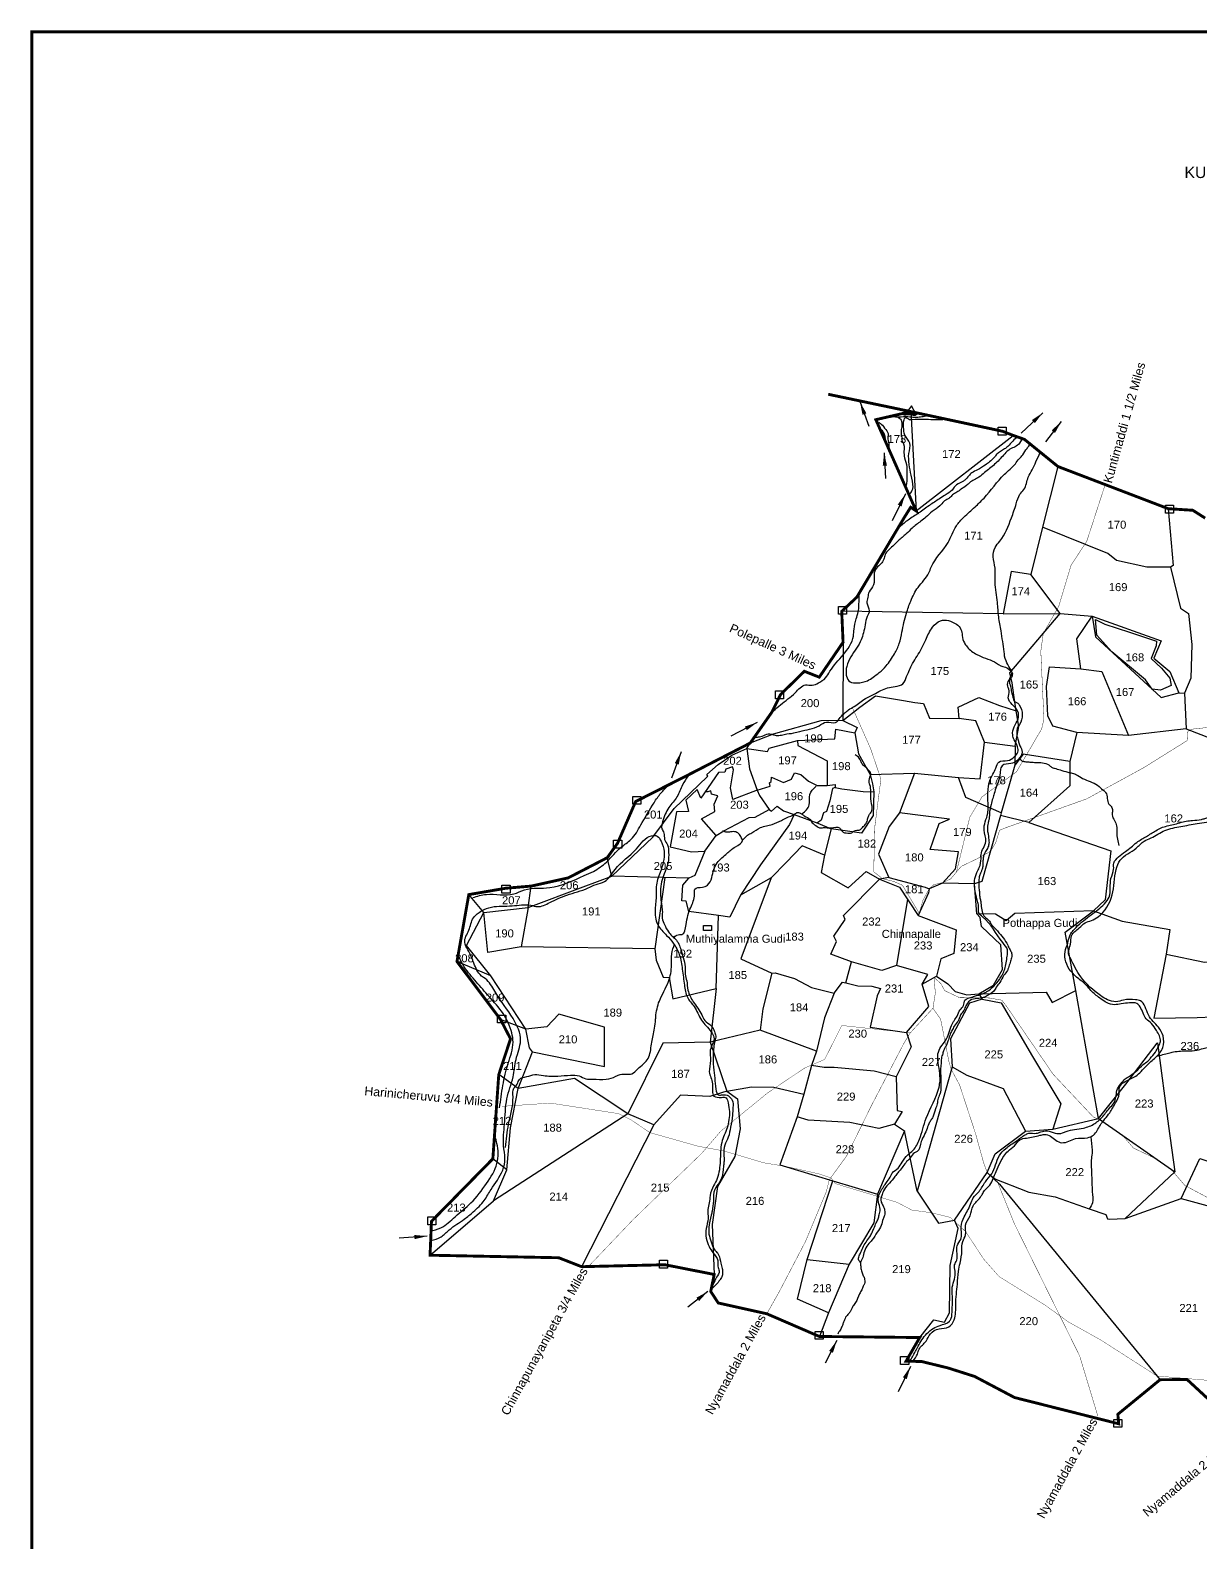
# Model space of a CAD drawing. Header units: feet. Extents: x 778084 to 787325, y 1573137 to 1585556.
# Drawn here: x 778084 to 781734, y 1580160 to 1584876 of the extents above; entities that cross this region are included whole.
import ezdxf
from ezdxf.enums import TextEntityAlignment as Align

# ---------------------------------------------------------------- set-up
doc = ezdxf.new("R2010")
doc.units = ezdxf.units.FT
doc.header["$LTSCALE"] = 15
doc.header["$MEASUREMENT"] = 0
doc.linetypes.add('HIDDEN2', pattern=[0.1875, 0.125, -0.0625])
for name, color, linetype in [('HILL', 17, 'Continuous'), ('PLOT', 7, 'Continuous'), ('PLOT NO', 7, 'Continuous'), ('ROADS', 6, 'Continuous'), ('TANKS-STREAM', 4, 'Continuous'), ('text2', 7, 'Continuous'), ('VILLAGE STONES', 240, 'Continuous')]:
    doc.layers.add(name, color=color, linetype=linetype)
doc.layers.add('VILLAGE BOUNDRY', color=5, linetype='HIDDEN2', lineweight=100)
doc.styles.get("Standard").update_dxf_attribs({"font": 'arial.ttf'})
doc.linetypes.add('DOTS', pattern='A,1e-06,-3,["●",Standard,S=3,R=0,X=-1.25,Y=-1.25],-3', length=6.000001)
doc.dimstyles.get("Standard").update_dxf_attribs({"dimtxt": 0.18, "dimasz": 40, "dimexe": 0.18, "dimexo": 0.0625, "dimgap": 0.09, "dimtad": 0, "dimtih": 1, "dimtoh": 1, "dimdec": 4, "dimzin": 0, "dimdsep": 46, "dimtxsty": 'Standard', "dimcen": 0.09, "dimadec": 0, "dimazin": 0, "dimtfac": 1, "dimtdec": 4, "dimtofl": 0, "dimtmove": 0, "dimatfit": 3, "dimfxl": 1, "dimtolj": 1, "dimtzin": 0, "dimarcsym": 0})

msp = doc.modelspace()

# ---------------------------------------------------------------- linework, layer by layer
at = {"layer": 'HILL', "lineweight": -2}
msp.add_lwpolyline([(781435.6, 1583024.4), (781512.3, 1582998.8), (781596.3, 1582970.9), (781595.6, 1582956.8), (781580.1, 1582916.9), (781612, 1582886.9), (781637.6, 1582855.9), (781642.1, 1582833.2), (781608.7, 1582817.9), (781582.5, 1582821.8), (781561.8, 1582850.3), (781457.4, 1582937.7), (781410.2, 1582989.6), (781405.7, 1583038.6), (781435.6, 1583024.4)], dxfattribs=at)
at = {"layer": 'PLOT', "lineweight": -2}
for points in [[(780830.2, 1583686.9), (780846.7, 1583377.4)], [(780846.7, 1583377.4), (781149.8, 1583612.5)], [(781289, 1583515.6), (781241, 1583326.6), (781204.9, 1583178.8), (781143, 1583188.6), (781118.3, 1583056.7), (780614.7, 1583064.1)], [(781633, 1583384.1), (781648.7, 1583206.5), (781639.6, 1583202.3), (781566.1, 1583201.4), (781471.6, 1583223.1), (781445, 1583244), (781241, 1583326.6)], [(781296.3, 1583057.8), (781395.4, 1583049), (781610.6, 1582972.1), (781588.3, 1582918.2), (781638.3, 1582876.5), (781666.1, 1582810.4), (781683.8, 1582809.1), (781688.8, 1582697.3), (781799.3, 1582655), (781911.9, 1582586.9), (781970.8, 1582711), (782000.1, 1582759.9), (782109.9, 1582956.7), (782181.8, 1583229.3)], [(781639.6, 1583202.3), (781670.9, 1583074.4), (781696.3, 1583057.6), (781706, 1582960.2), (781703.2, 1582855.3), (781683.8, 1582809.1)], [(781118.3, 1583056.7), (781296.3, 1583057.8), (781204.9, 1583178.8)], [(780618.1, 1582724), (780670.8, 1582765.5), (780719.7, 1582800.9), (780806.9, 1582785.6), (780842.3, 1582780), (780870.2, 1582776.4), (780888.2, 1582730.8), (780980.6, 1582730.1), (780977.6, 1582764.9), (781042.6, 1582795.6), (781106.3, 1582770.1), (781159, 1582753.7), (781151.8, 1582802.8), (781145.7, 1582841.1), (781139, 1582872.2), (781296.3, 1583057.8)], [(781360.3, 1582885), (781348.1, 1582978.8), (781395.4, 1583049), (781406.4, 1582984.9), (781610.7, 1582795.7), (781666.1, 1582810.4)], [(780618.9, 1582967.6), (780618.1, 1582724), (780549.9, 1582723), (780401.1, 1582681), (780329.5, 1582653.5)], [(781688.8, 1582697.3), (781508.6, 1582676.7), (781348.3, 1582686.7), (781273.5, 1582705.5), (781257, 1582738), (781253, 1582829.4), (781262.5, 1582890.5), (781360.3, 1582885), (781425.4, 1582876.8), (781508.6, 1582676.7)], [(780618.1, 1582724), (780662.7, 1582701.7), (780655.9, 1582684.8), (780667.5, 1582620), (780703.2, 1582555), (780710.2, 1582525.9), (780714.7, 1582501.4), (780712.6, 1582427.6), (780675.9, 1582372.7), (780581.4, 1582385.5), (780561.4, 1582303.6), (780491.5, 1582332.6), (780441.4, 1582281), (780394.5, 1582232.7), (780298.9, 1582179.3), (780266.3, 1582110.8), (780230.7, 1582115.8), (780138.1, 1582128.3), (780129.4, 1582160.7), (780116.2, 1582161), (780119, 1582210.2), (780137.8, 1582231.7), (779897.5, 1582238.2)], [(780703.2, 1582555), (780842.1, 1582559.4), (780979.1, 1582545.9), (781046.9, 1582541.9), (781059.5, 1582655.9), (781033.4, 1582722.7), (780980.6, 1582730.1)], [(781059.5, 1582655.9), (781155.7, 1582643.7), (781166.9, 1582705.1), (781159, 1582753.7)], [(780476.4, 1582661.4), (780592.7, 1582666.2), (780596.3, 1582696.8), (780655.9, 1582684.8)], [(781348.3, 1582686.7), (781325.6, 1582595.8), (781180.9, 1582618.4), (781154.3, 1582584.5)], [(779897.5, 1582238.2), (780025.7, 1582359.9), (780091.8, 1582448.9), (780195.3, 1582547.9), (780197.5, 1582550.4), (780194.1, 1582555.8), (780229.4, 1582586.1), (780271.9, 1582615.1), (780318.7, 1582636), (780329.5, 1582653.5)], [(780318.7, 1582636), (780383.4, 1582626.6), (780388.4, 1582637.3), (780476.4, 1582661.4), (780478, 1582645.7), (780569.6, 1582597.9), (780569.1, 1582521.2), (780594.5, 1582523.7), (780594.1, 1582514.4), (780614.8, 1582510.1), (780681.3, 1582502.2), (780714.7, 1582501.4)], [(780318.7, 1582636), (780327.4, 1582573.3), (780350.9, 1582506.3), (780391.7, 1582518.8), (780389.3, 1582529.3), (780394.5, 1582533.4), (780396.2, 1582546.5), (780432.7, 1582530.3), (780457.7, 1582541.2), (780467, 1582560.8), (780487.5, 1582555.8), (780511.6, 1582534.9), (780538.3, 1582520.9), (780569.1, 1582521.2)], [(781155.7, 1582643.7), (781154.3, 1582584.5), (781111.6, 1582435.5), (781001.5, 1582483.2), (780979.1, 1582545.9)], [(780350.9, 1582506.3), (780274.8, 1582477.5), (780268, 1582513.7), (780276.9, 1582570.3), (780273.8, 1582579.7), (780253.4, 1582571.9), (780249.7, 1582562.5), (780230.8, 1582561.7), (780175.6, 1582481.3), (780163.7, 1582508.9), (780128.5, 1582475), (780137.1, 1582439.5), (780099.8, 1582438.4), (780080.1, 1582329.4), (780146, 1582314.6), (780187.6, 1582315.9), (780223.2, 1582364.7), (780177.8, 1582416.6), (780218.7, 1582439.6), (780217, 1582462.5), (780228.7, 1582488.4), (780208.4, 1582493.8), (780206.6, 1582504.7), (780196.8, 1582501.1), (780189.5, 1582501.6)], [(781325.6, 1582595.8), (781326.3, 1582520.3), (781198.4, 1582405.3), (781109.5, 1582427.4)], [(781399.5, 1582130.5), (781488.9, 1582098.1), (781637.5, 1582071.8), (781626.8, 1581995.2), (781745.8, 1581970.5), (781820.4, 1581971.3), (781867.3, 1581961), (781877.9, 1581967.9), (781938.4, 1582404.5), (781890.9, 1582446.9), (781893.8, 1582544.7), (781911.9, 1582586.9)], [(780842.1, 1582559.4), (780794.8, 1582435.4), (780762.6, 1582393.3), (780729, 1582306.7), (780761.5, 1582233.9), (780733, 1582228.5)], [(780350.9, 1582506.3), (780357.8, 1582490.3), (780388.8, 1582445.9), (780395.7, 1582441.1), (780413.1, 1582456.4), (780433.2, 1582442.4), (780465.9, 1582430.1), (780540.7, 1582403.9), (780581.4, 1582385.5)], [(780594.1, 1582514.4), (780585.6, 1582511.7), (780577.9, 1582473.1), (780567.5, 1582440), (780557.8, 1582435.8), (780550.6, 1582413.1), (780539.3, 1582404.5)], [(780223.2, 1582364.7), (780246.8, 1582379.8), (780325.9, 1582421.5), (780344.3, 1582422.4), (780388.8, 1582445.9)], [(780929.2, 1582216.6), (780969.8, 1582261.6), (780979.1, 1582314), (780890.5, 1582321.2), (780918.3, 1582402.2), (780950.8, 1582415.6), (780794.8, 1582435.4)], [(781111.6, 1582435.5), (781109.5, 1582427.4), (781051.5, 1582221.2), (781028.6, 1582214.8)], [(780465.9, 1582430.1), (780452.3, 1582399.4), (780361, 1582273.5), (780298.9, 1582179.3)], [(781198.4, 1582405.3), (781454.2, 1582316.9), (781436.3, 1582164.2), (781399.5, 1582130.5)], [(779637.3, 1582140.6), (779808.7, 1582205), (779897.5, 1582238.2), (779883.6, 1582295.9)], [(780187.6, 1582315.9), (780156.5, 1582240.8), (780137.8, 1582231.7)], [(780561.4, 1582303.6), (780550.7, 1582249.7), (780634.6, 1582201.7), (780690.9, 1582252.6), (780733, 1582228.5), (780794.8, 1582204.4), (780853.3, 1582115.3)], [(780063, 1582233.7), (780031.5, 1582011.6), (779614.8, 1582018.4), (779510.7, 1582000.6), (779498.2, 1582125.1)], [(779498.2, 1582125.1), (779637.3, 1582140.6), (779646.6, 1582207.3)], [(780394.5, 1582232.7), (780300.1, 1581980.5), (780396.5, 1581936), (780369.2, 1581824.2), (780360.5, 1581758.1), (780204.4, 1581721.1)], [(780396.5, 1581936), (780407, 1581936.6), (780467.5, 1581919.1), (780520.7, 1581891.6), (780591.4, 1581873.9), (780617.2, 1581907.5), (780628, 1581906), (780645, 1581970.9), (780580.9, 1581995), (780598.3, 1582034.8), (780590.5, 1582051.3), (780625.5, 1582102.8), (780620.1, 1582115.2), (780733, 1582228.5)], [(780761.5, 1582233.9), (780874.7, 1582203.8), (780887.1, 1582198.3)], [(781415.4, 1581482.2), (781345.2, 1581882), (781311.1, 1582063.6), (781399.5, 1582130.5), (781154.4, 1582121.6), (781127.4, 1582098.8), (781094.2, 1582120), (781036.1, 1582120.5), (781028.6, 1582214.8), (780929.2, 1582216.6), (780887.1, 1582198.3), (780885.5, 1582186.2), (780853.3, 1582115.3), (780971.7, 1582071.4), (780964.1, 1581997.2), (780923.7, 1581981), (780909.8, 1581926.5), (780945.4, 1581902.7), (780968.9, 1581878.8), (781005.1, 1581868.6), (781042.4, 1581871), (781088.1, 1581898.4), (781116.3, 1581947.5), (781110.7, 1582024.1), (781050.4, 1582081), (781046.8, 1582109.1), (781036.1, 1582120.5)], [(779521, 1581927), (779444.7, 1582022.5), (779498.2, 1582125.1), (779451.8, 1582180.8)], [(780819.9, 1582166.2), (780785.1, 1581960), (780739.6, 1581943.9), (780645, 1581970.9)], [(779637.3, 1582140.6), (779614.8, 1582018.4)], [(780031.5, 1582011.6), (780036.1, 1581976.3), (780058, 1581923.7), (780077.1, 1581922.7), (780088.5, 1581855.3), (780223, 1581888.5), (780230.7, 1582115.8)], [(779629.6, 1581760.7), (779521, 1581927), (779414.9, 1581972.1)], [(780865.2, 1581901.5), (780883.2, 1581932.1), (780785.1, 1581960)], [(781626.8, 1581995.2), (781588.1, 1581795.3), (781723.6, 1581797.6), (781918.3, 1581805.7), (781954.9, 1581809.3)], [(781673, 1581232.7), (781731.2, 1581358.1), (781872.8, 1581311.1), (781914.1, 1581543.1), (782007.1, 1581661.7), (781954.9, 1581809.3), (781877.9, 1581967.9)], [(780628, 1581906), (780664.9, 1581895.8), (780709, 1581895.5), (780735.9, 1581887.8), (780725.4, 1581864.6), (780703.9, 1581766.9), (780817.2, 1581751), (780886.2, 1581832.3), (780865.2, 1581901.5), (780909.8, 1581926.5)], [(780223, 1581888.5), (780204.4, 1581721.1), (780057.2, 1581717.9), (779947.2, 1581496.8), (779781.9, 1581607.3), (779606, 1581576.5)], [(780591.4, 1581873.9), (780561.2, 1581796.3), (780535.7, 1581692.2), (780360.5, 1581758.1)], [(781042.4, 1581871), (781252.3, 1581876.4), (781271.3, 1581844.5), (781345.2, 1581882)], [(781042.4, 1581871), (781052.7, 1581854.6), (781111.4, 1581843.3), (781209.4, 1581676), (781298.4, 1581527.9), (781273, 1581449.6)], [(781052.7, 1581854.6), (781012.9, 1581842.7), (780954, 1581731), (780959.3, 1581643.5), (781004.9, 1581617.7), (781118.5, 1581575.9), (781187.9, 1581443.1)], [(779606, 1581576.5), (779650.3, 1581691), (779641.3, 1581703.1), (779629.6, 1581760.7), (779550.8, 1581791.2)], [(779650.3, 1581691), (779874.8, 1581644.4), (779875.2, 1581767.4), (779732.2, 1581807.6), (779695.3, 1581768.1), (779629.6, 1581760.7)], [(780817.2, 1581751), (780831.6, 1581706.6), (780784.6, 1581612.3), (780716, 1581629.9), (780590.7, 1581641.3), (780560, 1581641.3), (780520.7, 1581647.7)], [(780204.4, 1581721.1), (780256.4, 1581568.1), (780203.4, 1581551.6), (780112.1, 1581555.8), (780028.8, 1581462.8), (779947.2, 1581496.8)], [(780535.7, 1581692.2), (780520.7, 1581647.7), (780496.9, 1581559), (780476.1, 1581487.3), (780421.8, 1581338.5), (780586.6, 1581288.4), (780726.1, 1581246.6), (780715.1, 1581157.7), (780638, 1581028.6), (780573.4, 1580876.3), (780544.9, 1580802.9)], [(781068.6, 1581314), (781093.6, 1581372.8), (781187.9, 1581443.1), (781273, 1581449.6), (781415.4, 1581482.2), (781500.5, 1581589.3), (781598.3, 1581717.5), (781599.3, 1581718.8), (781634.2, 1581459.1), (781653.7, 1581316.2), (781499, 1581170.7)], [(780959.3, 1581643.5), (780849.7, 1581256), (780916.9, 1581155.8), (780966.7, 1581165.4)], [(779570.3, 1581322.3), (779582.3, 1581453.7), (779606, 1581576.5), (779545.2, 1581619.3)], [(780784.6, 1581612.3), (780787.9, 1581507.1), (780803.6, 1581504), (780779.2, 1581464.7), (780730, 1581451.8), (780640.2, 1581469.7), (780510.1, 1581477), (780476.1, 1581487.3)], [(780256.4, 1581568.1), (780289.6, 1581544), (780298, 1581450), (780281, 1581364.4), (780227.8, 1581270.4), (780211.2, 1581151.8), (780217, 1580996.3)], [(780256.4, 1581568.1), (780333.6, 1581581), (780403.5, 1581580.1), (780496.9, 1581559)], [(779947.2, 1581496.8), (779529, 1581225.8)], [(780028.8, 1581462.8), (779803.5, 1581020.5)], [(780779.2, 1581464.7), (780810, 1581444.5), (780726.1, 1581246.6)], [(780849.7, 1581256), (780810, 1581444.5)], [(781415.4, 1581482.2), (781653.7, 1581316.2)], [(779331, 1581056.3), (779529, 1581225.8), (779570.3, 1581322.3), (779526.8, 1581357)], [(780857.9, 1580799.6), (780902.1, 1580854.6), (780935.3, 1580848), (780951, 1580876.4), (780952.4, 1581023.8), (780977.4, 1581139.4), (780966.7, 1581165.4), (781068.6, 1581314), (781107, 1581277.7), (781607.3, 1580668)], [(780507.1, 1581042.5), (780586.6, 1581288.4)], [(781086.8, 1581296.9), (781198.4, 1581253), (781280, 1581238.1), (781386.7, 1581200.7), (781438.8, 1581183.5), (781443, 1581170), (781448.7, 1581168.7), (781499, 1581170.7), (781673, 1581232.7), (781890.7, 1581174.3), (782181.5, 1580648.9)], [(780573.4, 1580876.3), (780476.7, 1580919.4), (780507.1, 1581042.5), (780638, 1581028.6)]]:
    msp.add_lwpolyline(points, dxfattribs=at)
at = {"layer": 'ROADS', "linetype": 'HIDDEN2', "lineweight": -2, "ltscale": 10, "const_width": 1.2}
for points in [[(780972.4, 1582251.1), (781014, 1582422.1), (781052, 1582485.5), (781132.4, 1582543.9), (781159.8, 1582563.7), (781238, 1582697.1), (781245.3, 1582727.5), (781235.5, 1582939.8), (781243.2, 1582995.2), (781291.4, 1583079.7), (781330.2, 1583208.8), (781378.7, 1583282.2), (781423.9, 1583421.2), (781436.3, 1583459.3)], [(781759.3, 1582702.3), (781706.2, 1582696.6), (781693.7, 1582689.5), (781692, 1582661.1), (781556.5, 1582576.6), (781378.4, 1582479.2), (781182.4, 1582409.3), (781129.5, 1582390.4), (781106.9, 1582381.5), (781094.7, 1582341.9), (781078.1, 1582315.5), (781037.2, 1582292.7), (780987.1, 1582268.6), (780972.4, 1582251.1), (780954.5, 1582229.7), (780931, 1582218.6), (780902, 1582211.8), (780887.1, 1582198.3), (780868, 1582163.1), (780856.6, 1582122.6), (780804, 1582209.9), (780776.5, 1582222), (780742.3, 1582230.3), (780714.5, 1582251.8), (780717.8, 1582391.4), (780729.1, 1582481.2), (780737, 1582541), (780704.4, 1582636.9), (780647.9, 1582764.1)], [(781784.8, 1581220.4), (781684.8, 1581273.8), (781640.9, 1581325.1), (781626.4, 1581335.2), (781596.4, 1581356.1), (781524.2, 1581390.6), (781490.6, 1581429.8), (781452.7, 1581456.2), (781429.6, 1581473.9), (781399.1, 1581487.5), (781274.4, 1581620), (781126.7, 1581835.1), (781114.1, 1581851.5), (781074.8, 1581858.4), (781014.7, 1581859.1), (780981.7, 1581859.5), (780935.8, 1581881.3), (780924.3, 1581902.8), (780902.6, 1581922.5), (780906.6, 1581874), (780899.3, 1581826.5), (780828.3, 1581749.5), (780809.6, 1581719), (780707.9, 1581523.9), (780630.4, 1581366.5), (780576, 1581291.6), (780566.8, 1581254.7), (780501.7, 1581099.1), (780419.8, 1580942.3), (780381.1, 1580873.7)], [(780899.3, 1581826.5), (780923.2, 1581791.9), (780949.8, 1581656.3), (780956.8, 1581634.6), (780982.4, 1581586.8), (781032.4, 1581434.1), (781048.1, 1581377.4), (781057.5, 1581343.7), (781068.6, 1581314), (781097.2, 1581292.8), (781153.2, 1581154.3), (781290.6, 1580876.1), (781356.8, 1580741.9), (781413.4, 1580554.4)]]:
    msp.add_lwpolyline(points, dxfattribs=at)
at = {"layer": 'ROADS', "linetype": 'DOTS', "lineweight": -3, "ltscale": 0.15, "const_width": 1}
for points in [[(779824.8, 1581021), (779964.1, 1581167.3), (780178.4, 1581374.3), (780238.4, 1581444), (780383.5, 1581562.3), (780497.9, 1581639.3), (780561.6, 1581667), (780614.8, 1581772.7), (780828.3, 1581749.5)], [(779555.6, 1581520.5), (779706.8, 1581530.6), (779919.5, 1581497.7), (779956.5, 1581479.2), (780016.4, 1581438.6), (780167.5, 1581396), (780247.2, 1581381.5), (780370.7, 1581344.6), (780437.7, 1581333.7), (780544.9, 1581309.7), (780580.5, 1581297.8), (780594.1, 1581279.7), (780683.3, 1581252.7), (780786.3, 1581221.6), (780833.3, 1581197.2), (780894.9, 1581188.6), (780953.3, 1581174.2), (781001.6, 1581129.3), (781057.3, 1581044.3), (781105.5, 1580989.7), (781248.8, 1580900.7), (781321.3, 1580848.4), (781422.9, 1580791.8), (781597.6, 1580679.7), (781829.6, 1580659.9)]]:
    msp.add_lwpolyline(points, dxfattribs=at)
at = {"layer": 'TANKS-STREAM', "lineweight": -2}
for points in [[(780755.2, 1583667.7), (780796, 1583665.6), (780798.5, 1583662.9), (780801.7, 1583652.7), (780801.2, 1583635.6), (780799.8, 1583616.8), (780803.3, 1583603.4)], [(780768.7, 1583673.8), (780784.8, 1583670.9), (780800.5, 1583670.9), (780827.6, 1583670.9), (780844.7, 1583669.3), (780860.1, 1583670.6), (780877.7, 1583673.6), (780886.5, 1583675.9)], [(780800.5, 1583678.4), (780809.4, 1583677.2), (780830.3, 1583677.7), (780843.8, 1583676.1), (780850.1, 1583680.4)], [(780828.3, 1583431.4), (780834.7, 1583441.4), (780837, 1583451.5), (780831.1, 1583488.5), (780825.1, 1583522.4), (780824.2, 1583556.7), (780827, 1583588.7), (780811.9, 1583613.6), (780807.7, 1583638.3), (780809.1, 1583661.2), (780813.2, 1583668.5), (780826.5, 1583662.5), (780834.3, 1583662.1), (780871.4, 1583663.4), (780899.3, 1583662.5), (780930.4, 1583662.5)], [(780729.8, 1583654.3), (780737.9, 1583648.1), (780751.8, 1583631.1), (780759.8, 1583614), (780758.9, 1583609.6), (780760.5, 1583591.9), (780761.4, 1583569.6)], [(780732.9, 1583635.8), (780742.3, 1583626.4), (780747.5, 1583616.9), (780750, 1583603.9)], [(781177.2, 1583604.1), (781165.8, 1583584.8), (781135.5, 1583567.1), (781119, 1583551.1), (781091.6, 1583522.6), (781060.2, 1583497), (781042.5, 1583482.7), (781013.4, 1583465.1), (781003.7, 1583456.5), (780987.2, 1583445.1), (780973.5, 1583435.4), (780960.4, 1583427.5), (780951.2, 1583417.8), (780942.1, 1583412.6), (780933, 1583406.4), (780920.4, 1583392.7), (780896.9, 1583375.1), (780877.5, 1583358), (780861.5, 1583344.9), (780834.1, 1583323.3), (780815.8, 1583305.6), (780790.7, 1583283.9), (780773.6, 1583266.8), (780750.2, 1583241.2), (780745.7, 1583226.4), (780737.1, 1583212.1), (780723.4, 1583199), (780715.4, 1583177.9), (780714.2, 1583146.2), (780699.9, 1583124.5), (780696, 1583108), (780693.1, 1583090.3), (780700.5, 1583065.3), (780694.2, 1583048.2), (780688, 1583022.5), (780682.3, 1582996.9), (780675.4, 1582975.2), (780661.1, 1582949.6), (780630.3, 1582892.2), (780628.6, 1582867.7), (780629.7, 1582862), (780640.6, 1582844.4), (780662.8, 1582840.9), (780695.3, 1582847.8), (780712.4, 1582858.6), (780731.8, 1582872.9), (780753, 1582893.9), (780779.2, 1582931.6), (780794, 1582963.5), (780802.6, 1582999.4), (780816.4, 1583057.9), (780830, 1583096.1), (780852.9, 1583138.9), (780886.5, 1583183.9), (780893.4, 1583201.6), (780946.6, 1583278.9), (780972.3, 1583330.7), (780995.7, 1583357.5), (781030.5, 1583390), (781058.4, 1583417.4), (781121.9, 1583491.3), (781156.1, 1583524.4), (781168.1, 1583539.8), (781179.5, 1583552.3), (781192.6, 1583572.3), (781200.1, 1583582)], [(781163.2, 1583608.1), (781148.3, 1583595.1), (781132.2, 1583577.7), (781122.5, 1583570.6), (781098.6, 1583553.8), (781090.8, 1583544.8), (781076, 1583530), (781062.4, 1583520.3), (781038.5, 1583505.4), (781020.4, 1583495.7), (781010.7, 1583486.7), (780998.4, 1583473.2), (780990, 1583468), (780967.4, 1583453.8), (780959, 1583442.2), (780937.7, 1583426.7), (780919.6, 1583415.1), (780887.9, 1583394.4), (780854.8, 1583370.8), (780821.9, 1583348.8), (780795.4, 1583327.5)], [(780804.5, 1583602.2), (780802.7, 1583602.8), (780807.6, 1583585.9), (780808.6, 1583563.5), (780810.9, 1583543), (780817.8, 1583515.1), (780817.8, 1583492.2), (780817.8, 1583469.3), (780814.1, 1583453.3)], [(780346.2, 1582671.2), (780358.5, 1582672.8), (780366.6, 1582674.7), (780385.8, 1582682.4), (780406.9, 1582677.6), (780419, 1582676.8), (780435.7, 1582680.5), (780465.4, 1582684.7), (780483.7, 1582689.7), (780544.3, 1582707.3), (780567.5, 1582718.9), (780595.2, 1582717), (780610.2, 1582733.5), (780625.5, 1582748.1), (780636, 1582757), (780654, 1582767.5), (780688.6, 1582792.4), (780714, 1582805.2), (780736.5, 1582817.5), (780781, 1582829.8), (780805.7, 1582838.1), (780816.6, 1582860.5), (780824.4, 1582876.9), (780832.7, 1582895.3), (780860.3, 1582941.8), (780876.6, 1582975.2), (780897.6, 1583014.4), (780922.5, 1583034.5), (780972.2, 1583024), (780986.6, 1583007.7), (780990.4, 1582988.6), (780997.1, 1582965.7), (781005.7, 1582953.3), (781036.3, 1582929.4), (781063.1, 1582917.9), (781090.9, 1582906.5), (781117.6, 1582892.1), (781125.3, 1582890.2), (781144.4, 1582876.8), (781127.2, 1582909.3), (781121.5, 1582938), (781116.7, 1582970.5), (781111.9, 1583003), (781104.2, 1583046.9), (781100.4, 1583091.8), (781092.8, 1583154.9), (781092.8, 1583198.8), (781087, 1583234.2), (781092.8, 1583262.8), (781108.1, 1583282.9), (781143.7, 1583355.4), (781159, 1583399.3), (781170.4, 1583429), (781182.9, 1583444.2), (781196.3, 1583482.5), (781208.7, 1583505.4), (781220.2, 1583530.2), (781233.6, 1583558.9)], [(780401.6, 1582753.4), (780424.2, 1582773), (780469.4, 1582810.4), (780502, 1582834.5), (780522.4, 1582833.8), (780542.4, 1582840.8), (780564.3, 1582856.7), (780577.8, 1582877), (780619.3, 1582928.1), (780651.2, 1582987), (780653.1, 1583008.3), (780659.7, 1583040.2), (780666.4, 1583062.8), (780668.3, 1583081.3), (780669, 1583106.1), (780669, 1583124.8)], [(781144.2, 1582876.6), (781146.2, 1582872.2), (781144.2, 1582858), (781137.9, 1582848), (781141.1, 1582830.2), (781143.8, 1582812), (781148.2, 1582796.9), (781153.8, 1582783.1), (781162.1, 1582778.7), (781168.4, 1582772.4), (781177.6, 1582742.1), (781169.2, 1582711.5), (781162.1, 1582699.3), (781160.9, 1582685.8), (781160.5, 1582676.3), (781164.9, 1582662.4), (781167.6, 1582651.3), (781170.4, 1582644.2), (781177.6, 1582625.4), (781166.1, 1582603.6), (781160.9, 1582598.4), (781141.9, 1582589.3), (781114.9, 1582582.6), (781110.9, 1582575.8), (781108.9, 1582560.8), (781102.2, 1582531.5), (781097.4, 1582518.4), (781089.9, 1582495.9), (781085.5, 1582480.8), (781080.8, 1582461.4), (781075.2, 1582432.5), (781074.8, 1582422.2), (781073.2, 1582413.4), (781071.2, 1582403.5), (781068.9, 1582385.3), (781070, 1582374.6), (781073.6, 1582352), (781074, 1582343.7), (781072, 1582331.8), (781064.9, 1582318), (781058.1, 1582304.6), (781055.7, 1582292.3), (781054.9, 1582280.8), (781053.8, 1582265), (781051, 1582256.2), (781047.4, 1582247.5), (781043.8, 1582236.4), (781042.3, 1582219.4), (781041.9, 1582206.3), (781043.4, 1582196.4), (781044.2, 1582185.3), (781045.8, 1582171.1), (781048.2, 1582158.8), (781055.8, 1582118.6), (781067.2, 1582105.8), (781070.8, 1582103), (781078.9, 1582091.6), (781084.7, 1582083.3), (781097.8, 1582071.1), (781100.8, 1582067.4), (781132.4, 1582023), (781139.6, 1582008.3), (781144.6, 1581998.3), (781144.1, 1581984.1), (781140.2, 1581969.1), (781134.3, 1581952.9), (781131.3, 1581944), (781120.4, 1581929.1), (781107.9, 1581906.6), (781096.5, 1581892.2), (781093.4, 1581886.1), (781069.2, 1581865.8), (781056.1, 1581859.4), (781042.5, 1581857.1), (781019.9, 1581853.2), (781003.5, 1581837.2), (780997.6, 1581823.9), (780990.1, 1581812.2), (780985.4, 1581806.3), (780982.3, 1581797.2), (780977.3, 1581786.6), (780965.3, 1581770.8), (780961.7, 1581763.5), (780955.3, 1581750.5), (780948.4, 1581732.1), (780946.1, 1581723.5), (780941.1, 1581711.3), (780936.6, 1581702.7), (780932.2, 1581693.2), (780928.6, 1581681.5), (780926.1, 1581673.5), (780924.7, 1581657.6), (780923, 1581639.6), (780922.7, 1581627.3), (780924.1, 1581605.5), (780924.1, 1581590.2), (780923.6, 1581569.3), (780920.8, 1581558.5), (780914.4, 1581541.5), (780912.7, 1581528.2), (780906.9, 1581512.3), (780898.7, 1581487.1), (780895.7, 1581481.8), (780889.3, 1581471.6), (780885.9, 1581465.7), (780879.3, 1581446.5), (780868.7, 1581424.6), (780862.8, 1581411), (780850, 1581379.5), (780841.7, 1581375.1), (780828.3, 1581360.1), (780817.2, 1581348.1), (780805.5, 1581333.1), (780794.1, 1581318.4), (780785.7, 1581308.4), (780775.7, 1581295.3), (780745.2, 1581257.2), (780739.3, 1581242.1), (780736.8, 1581233.4), (780738.2, 1581221.5), (780743.8, 1581210.3), (780748.4, 1581196.3), (780748, 1581180.5), (780743.8, 1581169.4), (780738.2, 1581148.7), (780725.6, 1581128.1), (780709.1, 1581103.7), (780696.5, 1581089), (780685.3, 1581069.1), (780680.1, 1581048.8), (780673.4, 1581033), (780673.8, 1581022.5), (780676.2, 1581007.7), (780680.8, 1580994.8), (780685.3, 1580984.3), (780686.7, 1580975.9), (780686, 1580967.5), (780681.5, 1580959.4), (780677.3, 1580948.2), (780669.9, 1580935.6), (780658, 1580908.4), (780649.2, 1580896.9), (780640.8, 1580879.7), (780634.1, 1580871.7), (780625, 1580859.4), (780621.2, 1580849.3), (780617.7, 1580840.5), (780615.6, 1580834.6), (780609.6, 1580822.7), (780605.4, 1580817.1), (780602.3, 1580809.7)], [(780673.2, 1581032.7), (780666.7, 1581046.9), (780669.1, 1581054.5), (780671.9, 1581060.8), (780690.5, 1581097.3), (780702, 1581113.1), (780709.3, 1581127), (780714.8, 1581139.3), (780722.4, 1581157.6), (780728.2, 1581169.9), (780731.4, 1581181.9), (780734.5, 1581199.6), (780729, 1581222.2), (780730.3, 1581241), (780737.7, 1581257.7), (780747.5, 1581273.5), (780756.8, 1581286.6), (780767.7, 1581303.8), (780772.6, 1581312.8), (780790.7, 1581328), (780803, 1581346.2), (780821.3, 1581369.4), (780836.9, 1581383.3), (780857.1, 1581417.9), (780878, 1581483.3), (780918.2, 1581580.6), (780921.2, 1581599.3), (780914.7, 1581664.2), (780916.1, 1581689.9), (780941.8, 1581731.3), (780959.7, 1581778.8), (780965, 1581787.4), (780974.2, 1581802.2), (780984.2, 1581821.8), (780994.3, 1581834.5), (780999.1, 1581851.8), (781017.6, 1581859.9), (781028.6, 1581863.6), (781042.4, 1581867.7), (781057.4, 1581873), (781067.3, 1581878.4), (781106.3, 1581916.2), (781123.1, 1581948.2), (781130.7, 1581988.3), (781131.4, 1582008.2), (781116.9, 1582031.2), (781054, 1582111.5), (781042.6, 1582123.5), (781041.6, 1582140.7), (781039.2, 1582156.5), (781029.2, 1582224.3), (781036.4, 1582250.1), (781043.6, 1582265.2), (781049.1, 1582292.6), (781049.1, 1582305.3), (781064, 1582346.5), (781058.5, 1582382.2), (781062.3, 1582408.2), (781070.2, 1582434.3), (781071.2, 1582453.5), (781077.6, 1582539.2), (781095.2, 1582575.4), (781104.5, 1582594.1), (781131.4, 1582598.5), (781152.9, 1582610.6), (781163.9, 1582625.4), (781163.3, 1582641.8), (781152.3, 1582663.8), (781147.9, 1582678), (781152.3, 1582704.4), (781164.4, 1582728), (781163.9, 1582752), (781134.2, 1582794.3), (781136.9, 1582816.2), (781131.5, 1582836), (781139.1, 1582854.6), (781146.3, 1582874.4)], [(780827.8, 1580725.3), (780835.1, 1580739.7), (780844.9, 1580756.7), (780853, 1580772.5), (780864.8, 1580792.1), (780899.8, 1580827.8), (780921.5, 1580837.4), (780950.3, 1580850.5), (780956.2, 1580859.5), (780958.6, 1580885.3), (780960.6, 1580916.9), (780959.5, 1580956.7), (780965.9, 1580981.7), (780968, 1581006.5), (780966.8, 1581026.2), (780973.6, 1581040.8), (780973.6, 1581068.4), (780974.7, 1581086), (780985.9, 1581105.7), (780987.3, 1581145.1), (780997, 1581176.2), (781016.6, 1581215.2), (781024.8, 1581235.2), (781043, 1581255.2), (781062.7, 1581285.3), (781082.3, 1581309.7), (781106.5, 1581367.1), (781126.2, 1581388.9), (781159.2, 1581412.7), (781186.6, 1581431.6), (781198.2, 1581436.4), (781221.5, 1581436.4), (781235.6, 1581440.8), (781255.3, 1581444.2), (781279.8, 1581437.1), (781303.2, 1581437.5), (781314.7, 1581442.3), (781368.3, 1581452.9), (781404, 1581467), (781428.5, 1581488.9), (781453, 1581518.6), (781465.8, 1581535.2), (781474.6, 1581574.8), (781489.6, 1581596.1), (781502.2, 1581608.7), (781515.1, 1581616.9), (781532, 1581629.4), (781555.2, 1581651.2), (781569.5, 1581661.8), (781576.9, 1581669.6), (781592.7, 1581689.4), (781602.9, 1581707.9), (781608.4, 1581723.2), (781596.3, 1581756.7), (781580.3, 1581779), (781564.5, 1581793.1), (781545.1, 1581830.8), (781534.5, 1581841.3), (781512.6, 1581842.9), (781486.5, 1581840.6), (781465.6, 1581837.2), (781440.8, 1581843.9), (781423, 1581855.5), (781394.8, 1581878.6), (781368.7, 1581906.4), (781353.8, 1581918), (781313.3, 1581971.4), (781311.1, 1582002.8), (781319.5, 1582029.4), (781325.7, 1582051.8), (781345.5, 1582078.6), (781392.9, 1582118.2), (781433.8, 1582151.9), (781448.4, 1582173), (781454.3, 1582231.3), (781462.7, 1582259.8), (781463.4, 1582279.3), (781478, 1582298.4), (781499.1, 1582315.3), (781517.3, 1582328.6), (781534.5, 1582343.2), (781564.8, 1582362.2), (781593.7, 1582380), (781610.9, 1582389.1), (781648.9, 1582399.1), (781689.1, 1582409.8), (781708.6, 1582412.1), (781736.2, 1582415), (781747.2, 1582418.3), (781797.1, 1582422.9), (781832.2, 1582429.4), (781861.7, 1582429.4), (781909.7, 1582436.8), (781942.5, 1582434.9), (781958.1, 1582433.3), (781972.7, 1582433.3), (781977.2, 1582458.2), (781982.1, 1582473.2), (782003.3, 1582545.3), (782014.3, 1582576.1), (782024, 1582600.5), (782058.1, 1582616.7), (782080.2, 1582620.9), (782105.8, 1582600.5), (782151.1, 1582580.5), (782214.2, 1582603.7), (782224.5, 1582608), (782319.8, 1582652), (782335.2, 1582655.3), (782368.2, 1582651.3), (782410.5, 1582640.7), (782427.9, 1582634.9), (782452.3, 1582630.9), (782485.7, 1582632.5), (782508.8, 1582624.1), (782523.7, 1582620), (782543, 1582614.6), (782571.1, 1582602.5), (782608, 1582599), (782630.3, 1582602), (782719.2, 1582599.7), (782741.1, 1582603), (782764, 1582611.8), (782777.6, 1582620.3), (782806.6, 1582639.6), (782852.4, 1582655.4), (782891.1, 1582658.8), (782933.1, 1582658.1), (782955.9, 1582655.7), (782968.2, 1582655.7)], [(780837.1, 1580726.3), (780850.6, 1580748), (780856.2, 1580763.3), (780877.6, 1580788.7), (780891.2, 1580811), (780918.1, 1580826.9), (780948.8, 1580832.9), (780965.6, 1580854.9), (780970.2, 1580902.6), (780975.3, 1580966.1), (780978.5, 1581005.7), (780983.9, 1581032), (780989.5, 1581070.5), (780992, 1581098.6), (781001.1, 1581120.3), (781000.8, 1581150), (781014.8, 1581179.2), (781025, 1581210.4), (781047, 1581236.9), (781052.6, 1581245.8), (781059.8, 1581258.1), (781076.2, 1581274.9), (781087, 1581295.3), (781096.1, 1581317.2), (781109.8, 1581346.7), (781133.4, 1581381.2), (781153, 1581397.5), (781170.4, 1581416.3), (781190.5, 1581421.6), (781211.2, 1581425.1), (781232.6, 1581430.2), (781246.8, 1581432.9), (781265.9, 1581427.2), (781282, 1581414.9), (781301.3, 1581407.2), (781344.1, 1581420.1), (781381.3, 1581422.7), (781399.6, 1581431.1), (781420.8, 1581461.3), (781450.3, 1581500.6), (781468.6, 1581531.4), (781480.1, 1581559.8), (781480.9, 1581578.8), (781507, 1581602.3), (781531.6, 1581614.6), (781564.9, 1581646.8), (781593.1, 1581672.9), (781615.7, 1581703.5), (781616.7, 1581739.9), (781602.5, 1581767.2), (781570.9, 1581805.7), (781546.2, 1581849.7), (781531.3, 1581852.7), (781493.4, 1581852), (781469.5, 1581846.8), (781443.5, 1581853), (781422.1, 1581865.7), (781360.3, 1581924.5), (781327.6, 1581982.6), (781322.2, 1581996.3), (781328.2, 1582026.3), (781331.5, 1582052.5), (781355.3, 1582076.9), (781373.5, 1582092.4), (781393.4, 1582100.1), (781414, 1582111.4), (781458.2, 1582179.6), (781470.4, 1582258.7), (781483.2, 1582288.1), (781533, 1582325.6), (781558.3, 1582347.9), (781579.2, 1582357.4), (781622.5, 1582380.9), (781672.3, 1582393.1), (781722.9, 1582402.6), (781752.1, 1582407.1), (781817.6, 1582417.2), (781875.7, 1582420.7), (781924.9, 1582427), (781954.1, 1582424.6), (781979.7, 1582417.2), (781994.6, 1582417.5), (782013.1, 1582506.9), (782033.4, 1582566.4), (782047.2, 1582586.9), (782061.8, 1582589.6), (782099.9, 1582575), (782137.4, 1582565.2), (782164, 1582554.8), (782192.6, 1582548.8), (782230.6, 1582548.8), (782262.8, 1582577.9), (782302.4, 1582606.2), (782319.4, 1582618.7), (782347.4, 1582619.6), (782399, 1582604.7), (782428.8, 1582588.7), (782448.9, 1582578.3), (782485, 1582573.5), (782510.6, 1582569), (782541.6, 1582561.3), (782598.5, 1582560.4), (782606.9, 1582566.1), (782625.9, 1582555.6), (782618.5, 1582534.5), (782608.5, 1582495.8), (782606.6, 1582439.6), (782601.9, 1582396.3), (782590, 1582342.3), (782587.6, 1582304.2), (782580.4, 1582286.1), (782573.3, 1582266.6), (782565.2, 1582243.8), (782549, 1582209.5), (782534.7, 1582172.6), (782511.8, 1582125.5), (782494.7, 1582101.7), (782469.4, 1582088.4), (782441.8, 1582053), (782414.6, 1582009.7), (782397.5, 1581975.4), (782381.3, 1581949.7), (782360.2, 1581922.2), (782341.2, 1581903.2)], [(780304.4, 1582349.8), (780320.8, 1582365.6), (780334.2, 1582373.7), (780361.6, 1582389.6), (780398.1, 1582399.6), (780426.4, 1582412.1), (780442.2, 1582420.3), (780468.6, 1582432.2), (780477.3, 1582437), (780489.3, 1582432.7), (780497.9, 1582426.5), (780516.6, 1582414.5), (780525.3, 1582402), (780530.1, 1582398.7), (780545.9, 1582389.1), (780557.4, 1582389.6), (780582.2, 1582388.7), (780608.1, 1582388.7), (780619.1, 1582375.3), (780628.7, 1582372.9), (780646.5, 1582373.9), (780654.2, 1582380.1), (780669.1, 1582382), (780682, 1582393), (780690.7, 1582402.6), (780695.5, 1582416), (780699.3, 1582427.6), (780708.4, 1582441.9), (780706, 1582472.1), (780705.5, 1582502.4), (780702.7, 1582523), (780699.8, 1582536.9), (780705.1, 1582557.3), (780686.4, 1582579.8), (780677.7, 1582589.9), (780672.9, 1582599), (780669.1, 1582606.7), (780656.1, 1582616.7)], [(781169.5, 1582603.9), (781179.2, 1582596.9), (781191.7, 1582594.8), (781204.5, 1582594), (781219.5, 1582592.9), (781260.2, 1582585), (781268.5, 1582578.2), (781278.3, 1582574.8), (781295.6, 1582569.6), (781319.4, 1582562.8), (781333.7, 1582559), (781346.5, 1582554.5), (781365.7, 1582543.2), (781412.8, 1582521.8), (781429.3, 1582507.1), (781437.7, 1582499.2), (781448, 1582462.9), (781455.2, 1582455.4), (781458.9, 1582442.2), (781458.2, 1582429.4), (781465, 1582411.7), (781471.7, 1582394.8), (781472.1, 1582374.7), (781474.4, 1582353.2), (781479.3, 1582334)], [(780135.7, 1582550.8), (780118.6, 1582522.9), (780101, 1582485.8), (780076, 1582452.6), (780056, 1582408.1), (780054, 1582386.1), (780060.4, 1582372.6), (780062.3, 1582352.6), (780071.1, 1582335.5), (780075, 1582312.5), (780073.1, 1582280.7), (780066.2, 1582258.7), (780050.5, 1582207), (780050.5, 1582169.4), (780053.5, 1582145.9), (780055.4, 1582126.4), (780055, 1582106.8), (780061.8, 1582087.3), (780074.5, 1582064.3), (780084.8, 1582052.6), (780096, 1582042.3), (780113.2, 1582008.8), (780120, 1581984.4), (780126.4, 1581955.6), (780126.4, 1581933.1), (780131.3, 1581911.6), (780135.2, 1581882.7), (780151.8, 1581846.7), (780178.3, 1581805.7), (780188, 1581788.1), (780207.1, 1581772.9), (780214, 1581763.7), (780217.9, 1581753.4), (780221.8, 1581739.7), (780219.4, 1581724.6), (780214, 1581683.5), (780214.8, 1581642.3), (780218.8, 1581608.7), (780222.3, 1581573.8), (780230.9, 1581556.1), (780243.4, 1581556.5), (780261.2, 1581553.1), (780273.3, 1581540.1), (780275.4, 1581516.8), (780274.1, 1581493.1), (780268.1, 1581455.5), (780260.7, 1581424.6), (780249.9, 1581399.5), (780247.3, 1581370.6), (780247.7, 1581349.5), (780246.4, 1581335.7), (780244.3, 1581316.7), (780241.7, 1581301.6), (780233.1, 1581283.4), (780218.8, 1581261.4), (780214.5, 1581225.3), (780210.5, 1581193.8), (780207.8, 1581181.1), (780200.5, 1581142.7), (780200.8, 1581122.1), (780207.5, 1581098.2), (780216.9, 1581074.8), (780225.4, 1581065.2), (780230.8, 1581057.3), (780237.5, 1581031.3), (780241.7, 1581015.2), (780243.3, 1581001.3), (780240.8, 1580989.2), (780234.2, 1580978.3), (780223.6, 1580965.3), (780210.2, 1580952.9)], [(779464.7, 1582171.4), (779506.5, 1582181.5), (779592.6, 1582182.8), (779625.6, 1582195.4), (779704.3, 1582202.6), (779811.4, 1582239.9), (779840.5, 1582253.2), (779881.1, 1582282.3), (779927.3, 1582329.1), (779957.1, 1582352.5), (779988.3, 1582397.9), (780024.4, 1582459.2), (780045.3, 1582490.2), (780068.1, 1582515.6)], [(780491.3, 1582432.3), (780513.4, 1582460.6), (780515.3, 1582492.8), (780535, 1582519.1)], [(779333.1, 1581102.1), (779365.1, 1581113.6), (779391, 1581135.3), (779437.8, 1581168.9), (779465.4, 1581191.1), (779500.1, 1581227.4), (779521.1, 1581261.5), (779557.5, 1581321.5), (779564.5, 1581357.6), (779560.1, 1581397.6), (779563.3, 1581465.2), (779570.7, 1581544), (779589.7, 1581612.1), (779599, 1581667), (779613.1, 1581725.5), (779589.7, 1581794.6), (779535.9, 1581874.1), (779507.7, 1581914.5), (779487, 1581931.2), (779465.9, 1581972.1), (779449.1, 1582008.2), (779439, 1582032.8), (779451.7, 1582069.7), (779466.2, 1582108), (779491.8, 1582130), (779522.6, 1582141.9), (779586.9, 1582145.8), (779645.5, 1582147.6), (779665.7, 1582143.2), (779704.2, 1582156.2), (779757.9, 1582179.1), (779823.5, 1582201.5), (779848.6, 1582212.5), (779875, 1582221.7), (779907.8, 1582258.9), (779974.7, 1582324), (780021.8, 1582364.4), (780039.4, 1582363.1), (780051.3, 1582347.3), (780061, 1582314.7), (780048.4, 1582249.9), (780036.1, 1582205.5), (780036.1, 1582180), (780033, 1582135.3), (780040.9, 1582087.3), (780068.6, 1582053.5), (780089.3, 1582029.3), (780108.3, 1581993.7), (780117.6, 1581948), (780124.2, 1581898.7), (780133.4, 1581860.5), (780154.1, 1581831.9), (780177.5, 1581789.5), (780207.5, 1581753), (780216.3, 1581735.8), (780204.8, 1581696.2), (780205.7, 1581663), (780201.8, 1581628.2), (780211.9, 1581590.8), (780216.3, 1581552.6), (780239.6, 1581548.6), (780254.1, 1581546.9), (780260.8, 1581531.1), (780264.3, 1581504.3), (780257.3, 1581453.7), (780240.6, 1581407.8), (780235.7, 1581349.8), (780233.1, 1581322.5), (780226.5, 1581295.7), (780215, 1581272.5), (780204, 1581242.2), (780201.8, 1581219.7), (780197.4, 1581199.1), (780197.8, 1581170.5), (780192.1, 1581139.4), (780192.1, 1581109.5), (780201.3, 1581083.1), (780212.8, 1581064.6), (780228.2, 1581039.6), (780228.6, 1581022), (780232.6, 1581007.4), (780224.5, 1580987.5), (780213.7, 1580965.3)], [(780091.6, 1582045.6), (780100.7, 1582054.7), (780116.1, 1582056.6), (780129.1, 1582087.3), (780143.9, 1582141), (780155.5, 1582182.1), (780156.5, 1582197.9), (780180.5, 1582204.2), (780195.8, 1582210.4), (780209.3, 1582233.9), (780215.5, 1582259.3), (780226.1, 1582279.5), (780256.8, 1582309.2), (780283.2, 1582329.8), (780305.4, 1582349.8), (780299.6, 1582361.8), (780290.5, 1582373.3), (780278, 1582377.1), (780268, 1582376.1), (780256.4, 1582375.2), (780244.4, 1582379.5)], [(779566.6, 1581392.3), (779575.7, 1581464.7), (779589.7, 1581549.9), (779592.6, 1581577.2), (779602.7, 1581590.1), (779609.4, 1581604.5), (779632.4, 1581613.2), (779657.4, 1581619.4), (779684.3, 1581616.5), (779729.9, 1581615.1), (779769.2, 1581617.5), (779796.1, 1581615.6), (779816.8, 1581606.4), (779838.4, 1581605), (779880.6, 1581605), (779910.4, 1581614.1), (779924.3, 1581619.9), (779960.3, 1581622.3), (779978.5, 1581637.1), (780010.9, 1581670), (780021.4, 1581714.6), (780030.1, 1581757.8), (780033.9, 1581784.2), (780034.9, 1581799.5), (780046, 1581848.7), (780074.3, 1581909.6), (780083.9, 1581960.9), (780084.4, 1581995.7), (780093.5, 1582026.4)], [(779548, 1581515.6), (779557.9, 1581585.5), (779575, 1581655.3), (779589.8, 1581720.8), (779585.7, 1581749.4), (779559.1, 1581810.2), (779515.1, 1581862.7), (779475.2, 1581908.4), (779437.8, 1581955.7), (779421.7, 1581984.8)], [(781597.3, 1581676.7), (781634.2, 1581686.6), (781649.4, 1581690.2), (781693.3, 1581693.6), (781722, 1581695.3), (781741.7, 1581701.2), (781775, 1581704.9), (781792.1, 1581704.6), (781847.5, 1581705.5), (781888.6, 1581697.9), (781903.5, 1581688.6), (781927.5, 1581681), (781947.2, 1581675.1), (781968.8, 1581670.6), (781989.7, 1581670.9), (782015.6, 1581664.4), (782023.7, 1581659.3), (782029.6, 1581649.2), (782058.9, 1581634.6), (782075.4, 1581608.8), (782092, 1581592.5), (782104.4, 1581577.3), (782116.2, 1581557.6), (782133.3, 1581542.4), (782147.1, 1581525.6), (782165.5, 1581512.2), (782176.8, 1581498), (782187.9, 1581488.3), (782200.5, 1581481.2), (782210.6, 1581475.7), (782256.2, 1581449), (782278.8, 1581435.8), (782301.2, 1581417.7), (782311.6, 1581401), (782343, 1581374.8), (782362.4, 1581364.1), (782377.6, 1581356.9), (782387, 1581349.5), (782395, 1581339.8), (782404.7, 1581327.4), (782419.8, 1581315.5), (782435, 1581313), (782446.9, 1581314.5), (782455.6, 1581312.2), (782481.6, 1581285.3), (782509.4, 1581271), (782538.4, 1581258.3), (782564.6, 1581259.9), (782593.2, 1581264.2), (782628.6, 1581257.9), (782636.5, 1581260.3), (782655.2, 1581258.3), (782682.6, 1581249.5), (782701.3, 1581243.6), (782784, 1581203.6), (782810.1, 1581179.5), (782829.8, 1581157.3), (782888.8, 1581159.8), (782916.1, 1581166.2), (782953.6, 1581171.2), (782960, 1581174.4), (782985.4, 1581202.3), (783009.5, 1581232.1), (783020.3, 1581248.6), (783023, 1581259.6), (783008.6, 1581262.7), (783000.8, 1581268.7), (783006.4, 1581296.2), (783007.4, 1581300.8), (783006.8, 1581343.2), (782995.3, 1581384.1), (782983.8, 1581422.1), (782976.8, 1581444.5), (782964.2, 1581475.8), (782944.2, 1581500.8), (782917.7, 1581534.7), (782872.2, 1581575.7), (782835.1, 1581606.5), (782829.1, 1581626), (782810.6, 1581639.4), (782801.1, 1581650.9), (782785.6, 1581665.4), (782777.6, 1581674.9), (782767.6, 1581688.4)], [(779330.9, 1581131.3), (779364.5, 1581141.8), (779409.3, 1581176.4), (779458.2, 1581219.2), (779507.4, 1581280.3), (779539.7, 1581342.8), (779539.7, 1581404.7), (779533.2, 1581426.6)], [(781391.2, 1581425.9), (781395.3, 1581383.9), (781395.3, 1581374), (781392.5, 1581352.7), (781393.2, 1581323.6), (781393.9, 1581306.5), (781395.3, 1581266.8), (781396, 1581254), (781396.8, 1581219.7), (781386.7, 1581200.7)]]:
    msp.add_spline(points, degree=3, dxfattribs=at)
at = {"layer": 'text2', "linetype": 'Continuous', "lineweight": -2}
msp.add_lwpolyline([(780184.1, 1582084.6), (780208.6, 1582084.6), (780208.6, 1582069.1), (780184.1, 1582069.1)], close=True, dxfattribs=at)
at = {"layer": 'VILLAGE BOUNDRY', "lineweight": -2, "ltscale": 15, "const_width": 9}
for points in [[(780830.2, 1583686.9), (780572.7, 1583740.9)], [(781810.5, 1580559), (781691.4, 1580668.9), (781607.3, 1580668), (781475.8, 1580560.3), (781478.3, 1580530.6), (781153.5, 1580612.6), (781029.3, 1580678.2), (780946.4, 1580704.7), (780864, 1580724.8), (780815.4, 1580725.9), (780857.9, 1580799.6), (780544.9, 1580802.9), (780381.1, 1580873.7), (780229.6, 1580907.4), (780206.3, 1580943.2), (780217, 1580996.3), (780063.4, 1581026.6), (779803.5, 1581020.5), (779732.3, 1581048.4), (779331, 1581056.3), (779335.4, 1581162), (779526.8, 1581357), (779545.2, 1581619.3), (779581.9, 1581731), (779550.8, 1581791.2), (779414.9, 1581972.1), (779451.8, 1582180.8), (779567.7, 1582200.7), (779646.6, 1582207.3), (779761.9, 1582233), (779883.6, 1582295.9), (779915.5, 1582340.8), (779972.1, 1582471), (780139.3, 1582555.6), (780329.5, 1582653.5), (780397.3, 1582750.4), (780423.8, 1582804.4), (780498.2, 1582877.1), (780544.7, 1582858.8), (780618.9, 1582967.6), (780614.7, 1583064.1), (780661.7, 1583108.2), (780810.2, 1583357.4), (780829.6, 1583388.5), (780846.7, 1583377.4), (780721, 1583661.7), (780830.2, 1583686.9), (781116, 1583625.6), (781149.8, 1583612.5), (781184.5, 1583600.3), (781289, 1583515.6), (781633, 1583384.1), (781709.5, 1583379.2), (781748.1, 1583354.7)]]:
    msp.add_lwpolyline(points, dxfattribs=at)
at = {"layer": 'VILLAGE STONES', "color": 5, "const_width": 10}
msp.add_lwpolyline([(778089.2, 1584871), (787222.8, 1584871), (787222.8, 1573141.8), (778089.2, 1573141.8)], close=True, dxfattribs=at)
at = {"layer": 'VILLAGE STONES', "lineweight": -2}
msp.add_lwpolyline([(780813.6, 1583679.7), (780846.3, 1583679.7), (780832.7, 1583705.1), (780813.6, 1583679.7)], dxfattribs=at)
for points in [[(781102.4, 1583638.3), (781127.8, 1583638.3), (781127.8, 1583613.7), (781102.4, 1583613.7)], [(781624.4, 1583395.1), (781649.8, 1583395.1), (781649.8, 1583370.5), (781624.4, 1583370.5)], [(780604.5, 1583079.4), (780629.9, 1583079.4), (780629.9, 1583054.8), (780604.5, 1583054.8)], [(780408, 1582815.8), (780433.4, 1582815.8), (780433.4, 1582791.2), (780408, 1582791.2)], [(779963.2, 1582487.2), (779988.6, 1582487.2), (779988.6, 1582462.6), (779963.2, 1582462.6)], [(779903.1, 1582350.2), (779928.5, 1582350.2), (779928.5, 1582325.6), (779903.1, 1582325.6)], [(779555.3, 1582209.8), (779580.7, 1582209.8), (779580.7, 1582185.3), (779555.3, 1582185.3)], [(779541.7, 1581805.1), (779567.1, 1581805.1), (779567.1, 1581780.5), (779541.7, 1581780.5)], [(779324, 1581175.8), (779349.3, 1581175.8), (779349.3, 1581151.2), (779324, 1581151.2)], [(780046.4, 1581040.9), (780071.8, 1581040.9), (780071.8, 1581016.3), (780046.4, 1581016.3)], [(780531.5, 1580818.7), (780556.9, 1580818.7), (780556.9, 1580794.1), (780531.5, 1580794.1)], [(780798.3, 1580740.2), (780823.7, 1580740.2), (780823.7, 1580715.6), (780798.3, 1580715.6)], [(781463.2, 1580544.3), (781488.6, 1580544.3), (781488.6, 1580519.8), (781463.2, 1580519.8)]]:
    msp.add_lwpolyline(points, close=True, dxfattribs=at)

# ---------------------------------------------------------------- texts
at = {"layer": 'PLOT NO', "linetype": 'Continuous', "lineweight": -2}
for s, rotation, p in [('Kuntimaddi 1 1/2 Miles', 74.287, (781456.6, 1583461.5)), ('Polepalle 3 Miles', 335.6207, (780261.9, 1583001.6)), ('Harinicheruvu 3/4 Miles', 354.8375, (779125.2, 1581555.5)), ('Chinnapunayanipeta 3/4 Miles', 61.2115, (779574.6, 1580554.1)), ('Nyamaddala 2 Miles', 61.2115, (780211.4, 1580557)), ('Nyamaddala 2 Miles', 61.2115, (781245.5, 1580232.8)), ('Nyamaddala 2 Miles', 39.7857, (781568, 1580239.1))]:
    msp.add_text(s, height=27.542, rotation=rotation, dxfattribs=at).set_placement(p)
at = {"layer": 'PLOT NO', "lineweight": -2}
for s, p in [('173', (780787, 1583601.5)), ('172', (780956.6, 1583554.6)), ('170', (781473, 1583334.3)), ('171', (781025.5, 1583300.1)), ('174', (781173.1, 1583126.8)), ('169', (781476.6, 1583139.6)), ('168', (781528.9, 1582920.7)), ('175', (780920.5, 1582878)), ('165', (781198.7, 1582835.9)), ('167', (781498.2, 1582812.5)), ('200', (780515.9, 1582777.9)), ('166', (781348.5, 1582783.7)), ('176', (781100.9, 1582735.6)), ('199', (780526.8, 1582667.9)), ('177', (780832.1, 1582663.5)), ('202', (780274.1, 1582598.1)), ('197', (780445.6, 1582599.4)), ('198', (780613.4, 1582581.4)), ('178', (781097.3, 1582537.3)), ('196', (780465.4, 1582487.6)), ('164', (781198.7, 1582498.8)), ('201', (780026.9, 1582430.5)), ('203', (780295.7, 1582461.1)), ('195', (780606.2, 1582448)), ('162', (781649.9, 1582418.3)), ('204', (780136.9, 1582371)), ('179', (780990.8, 1582376.1)), ('194', (780478.1, 1582365)), ('182', (780693, 1582340)), ('180', (780841, 1582296.8)), ('205', (780057.5, 1582270)), ('193', (780236.2, 1582265.3)), ('206', (779764.8, 1582210)), ('181', (780841, 1582197.6)), ('163', (781254.6, 1582223)), ('207', (779584.4, 1582163.1)), ('191', (779833.8, 1582128.3)), ('232', (780707.5, 1582096.8)), ('190', (779563.1, 1582059.8)), ('183', (780467.5, 1582049.8)), ('192', (780118.9, 1581996.7)), ('233', (780868.4, 1582022.2)), ('234', (781012.7, 1582016.8)), ('208', (779438.2, 1581982.2)), ('235', (781222, 1581980.8)), ('185', (780290.4, 1581930.1)), ('209', (779533.8, 1581859.6)), ('231', (780778.1, 1581888)), ('189', (779900.6, 1581812.9)), ('184', (780481.7, 1581829.2)), ('210', (779761.2, 1581729.4)), ('230', (780664.5, 1581747.3)), ('224', (781258.4, 1581718.6)), ('186', (780384.3, 1581666.9)), ('225', (781088.8, 1581682.5)), ('236', (781700.2, 1581708.6)), ('211', (779587.9, 1581646.5)), ('187', (780111.8, 1581621.9)), ('227', (780893.6, 1581659)), ('229', (780628.4, 1581550.9)), ('223', (781557.9, 1581529.3)), ('212', (779555.5, 1581475.2)), ('188', (779712.9, 1581454.1)), ('228', (780624.8, 1581386.8)), ('226', (780994.7, 1581419.3)), ('222', (781341.3, 1581315.4)), ('214', (779732.3, 1581239.1)), ('215', (780048.4, 1581267.1)), ('213', (779412.9, 1581204.8)), ('216', (780344.3, 1581225.7)), ('217', (780613.2, 1581141)), ('219', (780800.9, 1581013)), ('218', (780553.7, 1580953.5)), ('221', (781696.7, 1580891.7)), ('220', (781197.8, 1580850.7))]:
    msp.add_text(s, height=25, dxfattribs=at).set_placement(p, align=Align.MIDDLE_CENTER)
at = {"layer": 'VILLAGE STONES', "color": 1, "lineweight": -2}
msp.add_text('KUNTIMADDI', height=35, dxfattribs=at).set_placement((781683.7, 1584415.2))
at = {"layer": 'VILLAGE STONES', "color": 7, "lineweight": -2}
for s, p in [('Pothappa Gudi', (781116.2, 1582080.1)), ('Muthiyalamma Gudi', (780128.5, 1582030.7)), ('Chinnapalle', (780739.5, 1582045.8))]:
    msp.add_text(s, height=25, dxfattribs=at).set_placement(p)

# ---------------------------------------------------------------- leaders
at = {"layer": 'VILLAGE BOUNDRY', "linetype": 'Continuous', "lineweight": -2}
for points in [[(780671.9, 1583716.8), (780699.3, 1583641.6)], [(781241.6, 1583683.3), (781174.1, 1583619.3)], [(781299.2, 1583656), (781250.2, 1583592.7)], [(780746.8, 1583558.1), (780751.7, 1583478.2)], [(780813.1, 1583430), (780771.7, 1583346)], [(780351.1, 1582717.6), (780269.4, 1582675)], [(780114, 1582626), (780083.9, 1582543.8)], [(779322.1, 1581115.7), (779234.2, 1581109.5)], [(780197.3, 1580943.5), (780134.5, 1580893.9)], [(780599.5, 1580790.7), (780563.5, 1580719.3)], [(780829, 1580708.8), (780791, 1580630.7)]]:
    msp.add_leader(points, dimstyle='Standard', override={"dimgap": 0.09, "dimtad": 0}, dxfattribs=at)

doc.saveas('drawing.dxf')
